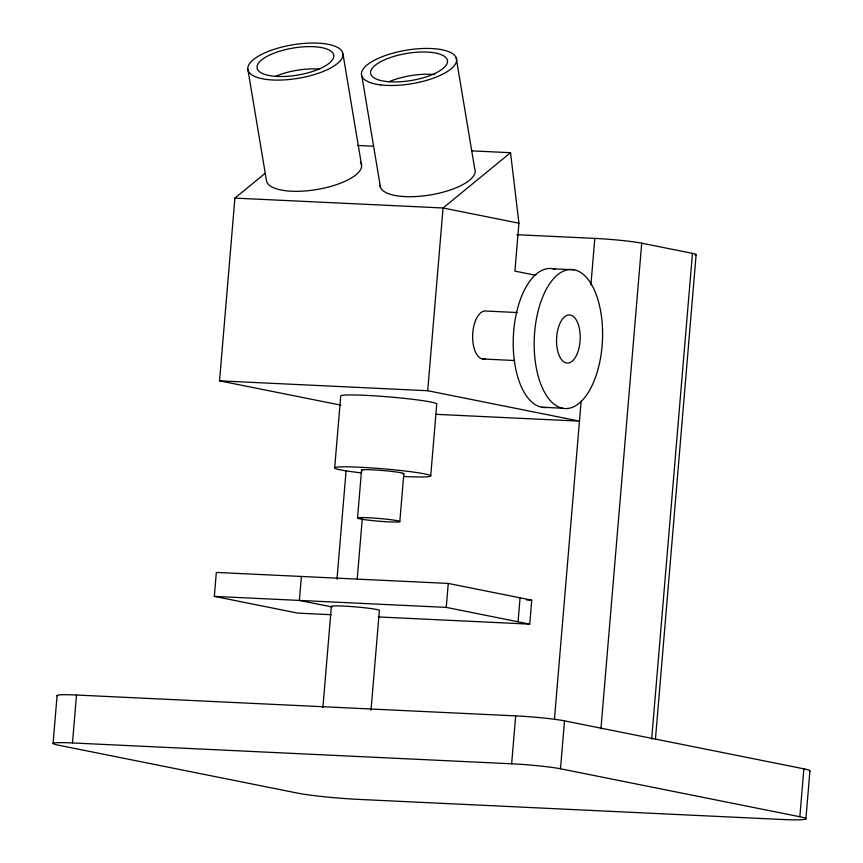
<?xml version="1.0" encoding="UTF-8"?>
<svg xmlns="http://www.w3.org/2000/svg" width="863" height="863" viewBox="0 0 863 863"><rect width="100%" height="100%" fill="white"/><g stroke="black" fill="none" stroke-linecap="round" stroke-linejoin="round"><path stroke-width="1.29" d="M53.075 743.431L57.098 695.513M803.874 768.836L799.85 816.754A48.199 3.107 4.8 0 1 781.22 819.44L358.587 799.386A44.736 2.891 4.8 0 1 297.962 793.194L57.832 745.06A37.907 2.449 4.8 0 1 72.481 742.946L76.505 695.028L515.675 715.88A36.041 2.33 4.8 0 1 564.521 720.864L803.874 768.836A48.199 3.107 4.8 0 1 809.408 771.274M340.95 405.168L219.547 380.842L234.898 198.102L264.995 173.441M331.327 614.715L297.811 613.118L214.326 596.387L216.333 572.428L448.264 583.431L531.748 600.163L529.742 624.132L378.242 616.937M301.392 576.462L299.375 600.421L331.802 606.926M334.682 467.832L340.723 395.955A48.188 3.107 4.8 0 1 389.493 396.958A48.188 3.107 4.8 0 1 436.754 404.078L430.713 475.966M322.891 707.433L331.37 606.409M336.98 579.224L346.106 470.54M357.53 518.027L361.554 470.108M357.228 578.836L362.298 518.512M371.014 710.163L379.386 610.475A24.099 1.553 4.8 0 0 378.663 610.001L376.365 609.44A24.099 1.553 4.8 0 0 346.548 606.247A24.099 1.553 4.8 0 0 332.093 606.872M399.817 521.608A21.219 1.37 4.8 0 0 368.393 517.757A21.219 1.37 4.8 0 0 367.811 520.087A21.219 1.37 4.8 0 0 399.817 521.608L403.841 473.69M435.761 414.316L579.472 421.133L427.714 390.723L443.053 207.983L510.54 152.708L518.933 223.193L514.909 271.111L535.847 275.308M529.742 624.132L446.247 607.39L448.264 583.431M518.059 621.792L520.076 597.832M72.481 742.946L511.651 763.798L515.675 715.88M554.478 718.771L581.144 401.112M590.896 284.984L594.812 238.393A34.606 2.233 4.8 0 1 641.716 243.183L692.45 253.355A29.331 1.888 4.8 0 1 695.017 255.017M799.85 816.754L560.497 768.782L564.521 720.864M600.928 728.901L641.716 243.183M651.662 739.073L692.45 253.355M655.459 738.998L696.128 254.617M805.902 818.825L809.926 770.907M357.433 145.448L373.55 146.214M471.586 150.863L510.54 152.708M234.898 198.102L443.053 207.983L518.933 223.193M516.915 234.704L594.812 238.393M553.215 268.814L574.197 269.806A69.59 34.089 -87.3 0 1 594.683 379.472A69.59 34.089 -87.3 0 1 536.279 367.767A69.59 34.089 -87.3 0 1 574.197 269.806M517.271 312.535L486.473 311.068A24.099 11.802 -87.3 0 0 472.622 335.836A24.099 11.802 -87.3 0 0 485.535 358.781M482.449 358.986L514.585 360.518M219.547 380.842L427.714 390.723M541.597 407.217L562.579 408.221M526.387 599.914L531.748 600.163M214.326 596.387L446.247 607.39M456.149 57.616L474.736 168.824A48.188 16.969 -9.5 0 1 431.392 194.747A48.188 16.969 -9.5 0 1 380.011 185.362M361.921 76.322L380.507 187.53M342.999 54.089A48.188 16.969 -9.5 0 1 272.913 80A48.188 16.969 -9.5 0 1 270.313 50.637A48.188 16.969 -9.5 0 1 342.999 54.089L361.586 165.297M247.821 69.062L266.408 180.27A48.188 16.969 -9.5 0 0 320.162 188.921A48.188 16.969 -9.5 0 0 360.378 162.125M511.651 763.798A36.041 2.33 4.8 0 1 560.497 768.782M57.346 695.858A37.907 2.449 4.8 0 1 76.505 695.028M361.705 472.946A48.188 3.107 4.8 0 1 345.211 466.807A48.188 3.107 4.8 0 1 420.259 473.097A48.188 3.107 4.8 0 1 403.582 476.452M362.19 470.518A21.219 1.37 4.8 0 1 383.032 470.551A21.219 1.37 4.8 0 1 403.032 473.97M546.689 407.455A69.59 34.089 -87.3 0 1 513.474 334.186A69.59 34.089 -87.3 0 1 555.394 269.396M275.351 76.397A38.878 13.7 -9.5 0 1 319.752 69.116M388.911 81.791A38.954 13.722 -9.5 0 1 434.596 74.585M577.487 353.021A24.099 11.802 -87.3 0 0 570.4 315.049A24.099 11.802 -87.3 0 0 557.271 348.965A24.099 11.802 -87.3 0 0 577.487 353.021M380.572 84.887A48.188 16.969 -9.5 0 0 456.322 62.071A48.188 16.969 -9.5 0 0 390.205 53.938A48.188 16.969 -9.5 0 0 380.572 84.887M386.031 81.456A38.954 13.722 -9.5 0 0 447.25 63.01A38.954 13.722 -9.5 0 0 393.819 56.429A38.954 13.722 -9.5 0 0 386.031 81.456M277.26 76.44A38.878 13.7 -9.5 0 0 333.808 55.534A38.878 13.7 -9.5 0 0 275.157 52.751A38.878 13.7 -9.5 0 0 277.26 76.44"/></g></svg>
